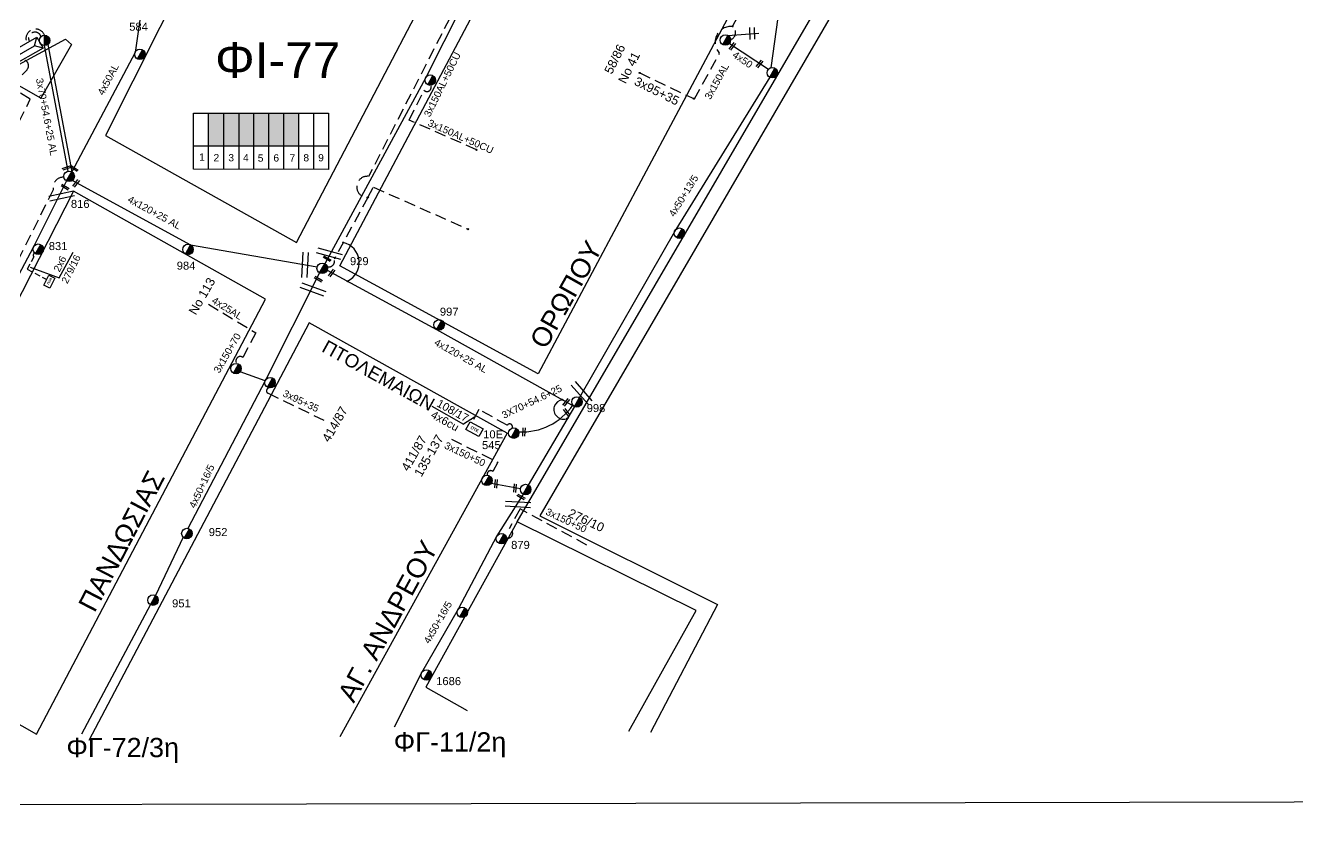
# Model space of a CAD drawing. Header units: millimetres. Extents: x 1421 to 7547, y 822 to 1863.
# Drawn here: x 7002.6 to 7288.6, y 822.2 to 1000.6 of the extents above; entities that cross this region are included whole.
import ezdxf
from ezdxf.enums import TextEntityAlignment as Align

# ---------------------------------------------------------------- set-up
doc = ezdxf.new("R2010")
doc.units = ezdxf.units.MM
doc.linetypes.add('DASHED', pattern=[19.05, 12.7, -6.35])
doc.layers.get('0').update_dxf_attribs({"lineweight": 30})
for name, color, linetype, lineweight in [('1111_PROBLEMS', 1, 'Continuous', 30), ('3x150AL', 7, 'Continuous', 30), ('4x50+13_5', 7, 'Continuous', 30), ('4x50+16_5', 7, 'Continuous', 30), ('4x50AL', 7, 'Continuous', 30), ('Pillar OTE', 7, 'Continuous', 30), ('Pillar Δημοτικού Φωτισμού', 7, 'Continuous', 30), ('TEXT_ΚΑΛΩΔΙΩΝ', 7, 'Continuous', 30), ('Άγνωστα', 7, 'Continuous', 30), ('Άγνωστο εναέριο καλώδιο', 7, 'Continuous', 30), ('Άγνωστο Υπόγειο Καλώδιο', 7, 'DASHED', 30), ('Γυμνά εναέρια ΧΤ (3Φ)   4x50CU', 7, 'Continuous', 30), ('Γυμνά εναέρια ΧΤ και ΦΟΠ (3Φ)   4x50+16AL', 7, 'Continuous', 30), ('Επιγραφές - Σχήματα', 7, 'Continuous', 30), ('Καλωδια Χ.Τ 3x95+35', 7, 'DASHED', 30), ('Καλώδια ΧΤ   3x150+50CU', 7, 'DASHED', 30), ('Καλώδια ΧΤ   3x150+70AL', 7, 'DASHED', 30), ('Καλώδια ΧΤ   3x150AL+50CU', 7, 'DASHED', 30), ('Μηχανική τομή', 7, 'Continuous', 30), ('Στύλος ΦΜ', 7, 'Continuous', 30), ('Στύλος ΦΜ @ 1', 7, 'Continuous', 30), ('Συνδέσεις', 7, 'Continuous', 30), ('Συνεστραμμένα ΧΤ   3x70+54.6+25 AL', 7, 'SYN_LINE', 30), ('Συνεστραμμένα ΧΤ  4x120+25 AL', 7, 'SYN_LINE', 30), ('Τομή', 7, 'Continuous', 30), ('Υποσταθμός εναέριος 2 στύλων', 7, 'Continuous', 30), ('Υποσταθμός πόλεως', 7, 'Continuous', 30), ('Υπόβαθρο ΔΕΗ', 7, 'Continuous', 30), ('Υπόγεια Καλώδια Δικτύου ΧΤ  4X25', 7, 'DASHED', 30), ('Υπόγεια Καλώδια Δικτύου ΧΤ  4x6', 7, 'DASHED', 30)]:
    doc.layers.add(name, color=color, linetype=linetype, lineweight=lineweight)
doc.layers.add('Υπόγεια καλώδια Παροχών ΧΤ   4x50AL', color=7, linetype='DASHED')
doc.styles.add('arial', font='arial.ttf')
doc.styles.get("Standard").update_dxf_attribs({"font": 'arial.ttf'})
doc.linetypes.add('SYN_LINE', pattern='A,0.5,-0.0001,["/\\/\\/\\/",Standard,S=0.1,R=0,X=0,Y=-0.05],-0.25', length=0.7501)
doc.dimstyles.new('ISO-25', dxfattribs={"dimtxt": 2.5, "dimasz": 2.5, "dimexe": 1.25, "dimexo": 0.625, "dimtad": 1, "dimtxsty": 'Standard', "dimcen": 2.5, "dimadec": 0, "dimazin": 0, "dimtfac": 1, "dimtmove": 0, "dimatfit": 3, "dimfxl": 1, "dimarcsym": 0})

# ---------------------------------------------------------------- blocks, each defined once
blk = doc.blocks.new('ΥΠΑΡΧΩΝ ΤΣΙΜΕΝΤΕΝΙΟΣ ΣΤΥΛΟΣ')
at = {"layer": 'Στύλος ΦΜ'}
blk.add_hatch(color=7, dxfattribs=at).paths.add_polyline_path([(-1.29, -2.28, 0.574793), (2.62, 0, 0.268822), (1.3, 2.27)])
at = {"layer": 'Στύλος ΦΜ', "color": 7}
blk.add_line((-1.29, -2.28), (1.3, 2.27), dxfattribs=at)
blk.add_circle((0, 0), 2.62, dxfattribs=at)
at = {"layer": 'Στύλος ΦΜ', "flags": 4}
for tag, p in [('ΤΥΠΟΣ', (-4.91, 3.03)), ('ΑΡΙΘΜΟΣ', (-4.68, 8.05))]:
    blk.add_attdef(tag, p, '', height=4, dxfattribs=at)
blk = doc.blocks.new('ΜΗΧΑΝΙΚΗ ΤΟΜΗ')
at = {"layer": 'Μηχανική τομή', "lineweight": -3, "ltscale": 40}
for p, q in [((-3.8, 1.2), (3.8, 1.2)), ((3.8, -0.4), (-3.8, -0.4))]:
    blk.add_line(p, q, dxfattribs=at)
blk = doc.blocks.new('ΤΟΜΗ')
at = {"layer": 'Τομή', "lineweight": -3, "ltscale": 40}
for p, q in [((-11.4, 1.1), (11.4, 1.1)), ((11.4, -3.6), (-11.4, -3.6))]:
    blk.add_line(p, q, dxfattribs=at)
blk = doc.blocks.new('ΥΠΟΣΤΑΘΜΟΣ ΕΝΑΕΡΙΟΣ ΕΠΙ 2 ΣΤΥΛΩΝ')
at = {"layer": 'Υποσταθμός εναέριος 2 στύλων', "linetype": 'Continuous', "lineweight": -3}
for points in [[(-11.97, -2.11, 0.574793), (-8.45, -0.07, 0.268822), (-9.64, 1.98)], [(9.68, -2.15, 0.574793), (13.19, -0.1, 0.268822), (12.01, 1.95)]]:
    blk.add_hatch(color=256, dxfattribs=at).paths.add_polyline_path(points)
for p, q in [((-11.97, -2.11), (-9.64, 1.98)), ((9.68, -2.15), (12.01, 1.95))]:
    blk.add_line(p, q, dxfattribs=at)
for centre in [(-10.81, -0.07), (10.84, -0.1)]:
    blk.add_circle(centre, 2.36, dxfattribs=at)
at = {"layer": 'Υποσταθμός πόλεως', "linetype": 'Continuous', "lineweight": -3, "ltscale": 40}
blk.add_lwpolyline([(-8.57, 2.82), (8.57, 2.82), (8.57, -2.82), (-8.57, -2.82)], close=True, dxfattribs=at)
for points in [[(-5.75, 0), (-8.57, 2.82)], [(-8.57, -2.82), (-5.75, 0)], [(-5.75, 0), (5.75, 0)], [(5.75, 0), (8.57, 2.82)], [(8.57, -2.82), (5.75, 0)]]:
    blk.add_lwpolyline(points, dxfattribs=at)
at = {"layer": 'Υποσταθμός εναέριος 2 στύλων', "ltscale": 40, "flags": 1}
for tag, p in [('ΜΕΤΑΣΧΗΜΑΤΙΣΜΟΣ', (14.09, 2.51)), ('ΙΣΧΥΣ', (14.07, -0.28)), ('ΑΡΙΘΜΟΣ', (14.19, -3))]:
    blk.add_attdef(tag, p, '', height=1.8, dxfattribs=at)
blk = doc.blocks.new('_ΣΥΝΔΕΣΗ')
at = {"layer": 'Συνδέσεις', "linetype": 'SYN_LINE', "ltscale": 40}
blk.add_hatch(color=256, dxfattribs=at).paths.add_polyline_path([(0.5, 0, 1), (-0.5, 0, 1)])
at = {"layer": 'Συνδέσεις'}
blk.add_circle((0, 0), 0.5, dxfattribs=at)
blk = doc.blocks.new('PILLAR ΔΗΜΟΤΙΚΟΥ ΦΩΤΙΣΜΟΥ')
at = {"layer": 'Pillar Δημοτικού Φωτισμού', "ltscale": 40}
for p, q in [((-3.64, 2), (3.07, 2)), ((-3.64, -2), (-3.64, 2)), ((3.07, 2), (3.07, -2)), ((3.07, -2), (-3.64, -2))]:
    blk.add_line(p, q, dxfattribs=at)
at = {"layer": 'Pillar Δημοτικού Φωτισμού', "insert": (-2.13, 0.69), "char_height": 1.3575, "width": 109.961, "attachment_point": 1}
blk.add_mtext('{\\fArial|b1|i0|c161|p34;ΠΔΦ}', dxfattribs=at)
blk = doc.blocks.new('PILLAR ΟΤΕ')
at = {"layer": 'Pillar OTE', "ltscale": 40}
blk.add_lwpolyline([(-3.31, 2.02), (3.39, 2.02), (3.39, -1.99), (-3.31, -1.99)], close=True, dxfattribs=at)
at = {"layer": 'Pillar OTE', "insert": (-1.81, 0.71), "char_height": 1.3575, "width": 109.961, "attachment_point": 1}
blk.add_mtext('{\\fArial|b1|i0|c161|p34;OTE}', dxfattribs=at)

msp = doc.modelspace()

# ---------------------------------------------------------------- hatches: boundary and pattern name
at = {"layer": 'Καλώδια ΧΤ   3x150+50CU', "linetype": 'DASHED', "lineweight": -3, "ltscale": 0.2}
h = msp.add_hatch(color=27, dxfattribs=at)
h.dxf.hatch_style = 1
h.paths.add_polyline_path([(7043.73, 973.54), (7047.17, 973.53), (7047.17, 980.9), (7043.73, 980.9)])
h = msp.add_hatch(color=85, dxfattribs=at)
h.dxf.hatch_style = 1
h.paths.add_polyline_path([(7047.17, 973.53), (7050.61, 973.53), (7050.61, 980.9), (7047.17, 980.9)])
h = msp.add_hatch(color=1, dxfattribs=at)
h.dxf.hatch_style = 1
h.paths.add_polyline_path([(7053.9, 980.9), (7050.61, 980.9), (7050.61, 973.53), (7053.9, 973.53)])
h = msp.add_hatch(color=2, dxfattribs=at)
h.dxf.hatch_style = 1
h.paths.add_polyline_path([(7057.29, 973.52), (7057.29, 980.9), (7053.9, 980.9), (7053.9, 973.53)])
h = msp.add_hatch(color=30, dxfattribs=at)
h.dxf.hatch_style = 1
h.paths.add_polyline_path([(7060.69, 980.9), (7057.29, 980.9), (7057.29, 973.52), (7060.69, 973.52)])
h = msp.add_hatch(color=173, dxfattribs=at)
h.dxf.hatch_style = 1
h.paths.add_polyline_path([(7064.02, 980.9), (7060.69, 980.9), (7060.69, 973.52), (7064.02, 973.52)])

# ---------------------------------------------------------------- linework, layer by layer
at = {"linetype": 'Continuous', "lineweight": -3, "ltscale": 0.2}
msp.add_lwpolyline([(5474.15, 1851.64), (7546.99, 1855.83), (7546.99, 826.44), (5474.15, 822.25)], close=True, dxfattribs=at)
at = {"layer": '3x150AL', "color": 30, "linetype": 'DASHED', "lineweight": -3, "ltscale": 0.2}
msp.add_lwpolyline([(7152.99, 984.07), (7158.66, 994.33)], dxfattribs=at)
at = {"layer": '4x50+13_5', "color": 27, "lineweight": -3, "ltscale": 0.2}
for points in [[(7173.74, 1016.52), (7170.16, 991.09)], [(7169.95, 988.94), (7148.81, 954.72), (7127.18, 916.96)]]:
    msp.add_lwpolyline(points, dxfattribs=at)
at = {"layer": '4x50+16_5', "color": 2, "lineweight": -3, "ltscale": 0.2}
msp.add_lwpolyline([(7011.82, 965.66), (7004.33, 950.68), (6995.1, 933.4), (6984.22, 911.55), (6972.87, 888.55)], dxfattribs=at)
at = {"layer": '4x50+16_5', "color": 85, "lineweight": -3, "ltscale": 0.2}
for points in [[(7068.73, 944.96), (7056.49, 920.72), (7039.09, 887.51)], [(7038.06, 885.51), (7031.84, 872.39)], [(7030.68, 870.35), (7015.15, 841.21)]]:
    msp.add_lwpolyline(points, dxfattribs=at)
at = {"layer": '4x50+16_5', "color": 62, "lineweight": -3, "ltscale": 0.2}
msp.add_lwpolyline([(7114.47, 895.21), (7108.61, 885.81), (7099.85, 869.3), (7091.67, 855), (7085.51, 842.83)], dxfattribs=at)
at = {"layer": '4x50AL', "color": 27, "lineweight": -3, "ltscale": 0.2}
msp.add_lwpolyline([(7030.92, 1020.14), (7027.22, 994.55), (7012.99, 967.7)], dxfattribs=at)
at = {"layer": '4x50AL', "color": 6, "lineweight": -3, "ltscale": 0.2}
msp.add_lwpolyline([(7113.88, 896.4), (7107.3, 897.61)], dxfattribs=at)
at = {"layer": 'Pillar OTE', "lineweight": -3, "ltscale": 40}
for points in [[(7040.4, 968.26), (7040.4, 980.9), (7070.73, 980.9), (7070.73, 968.23), (7040.4, 968.26)], [(7043.73, 968.25), (7043.73, 980.9)], [(7047.17, 968.25), (7047.17, 980.9)], [(7050.61, 968.25), (7050.61, 980.9)], [(7053.9, 968.24), (7053.9, 980.9)], [(7057.29, 968.24), (7057.29, 980.9)], [(7060.69, 968.24), (7060.69, 980.9)], [(7064.02, 968.23), (7064.02, 980.9)], [(7067.41, 968.23), (7067.41, 980.9)], [(7040.4, 973.54), (7070.73, 973.51)]]:
    msp.add_lwpolyline(points, dxfattribs=at)
at = {"layer": 'Άγνωστα', "color": 2, "linetype": 'DASHED', "lineweight": -2, "ltscale": 0.1}
msp.add_lwpolyline([(7004.66, 949.39, 0.595182), (7004.47, 948.57), (7003, 945.82), (7007.36, 943.49)], format="xyb", dxfattribs=at)
at = {"layer": 'Άγνωστο εναέριο καλώδιο', "color": 27, "lineweight": -3, "ltscale": 0.2}
msp.add_lwpolyline([(7121.34, 1044.52), (7100.8, 1005.08), (7092.52, 988.74), (7069.89, 947)], dxfattribs=at)
at = {"layer": 'Άγνωστο εναέριο καλώδιο', "color": 6, "lineweight": -3, "ltscale": 0.2}
msp.add_lwpolyline([(7126.01, 914.91), (7115.63, 897.25)], dxfattribs=at)
at = {"layer": 'Άγνωστο Υπόγειο Καλώδιο', "color": 30, "lineweight": -3, "ltscale": 0.2}
msp.add_lwpolyline([(7161.59, 1000.38), (7164.91, 1006.96), (7168.36, 1013.86), (7130.23, 1032.4)], dxfattribs=at)
at = {"layer": 'Άγνωστο Υπόγειο Καλώδιο', "color": 6, "lineweight": -3, "ltscale": 0.2}
msp.add_lwpolyline([(7079.59, 961.93), (7080.81, 964.23), (7102.14, 954.79)], dxfattribs=at)
msp.add_lwpolyline([(7079.59, 961.93), (7072, 948.07, -0.603497), (7070.43, 946.33, 54.12919)], format="xyb", dxfattribs=at)
at = {"layer": 'Άγνωστο Υπόγειο Καλώδιο', "color": 30, "lineweight": -3, "ltscale": 0.2}
for centre, radius, start, end in [((7161.24, 996.82), 3.58, 84.3612, 223.9699), ((7160.57, 999.02), 1.7, 289.5469, 53.1264)]:
    msp.add_arc(centre, radius, start, end, dxfattribs=at)
at = {"layer": 'Γυμνά εναέρια ΧΤ (3Φ)   4x50CU', "color": 27, "lineweight": -3, "ltscale": 0.2}
msp.add_lwpolyline([(7160.86, 996.56), (7169.65, 990.76)], dxfattribs=at)
at = {"layer": 'Γυμνά εναέρια ΧΤ και ΦΟΠ (3Φ)   4x50+16AL', "color": 85, "lineweight": -3, "ltscale": 0.2}
msp.add_lwpolyline([(7056.49, 920.72), (7050.83, 922.68)], dxfattribs=at)
at = {"layer": 'Καλωδια Χ.Τ 3x95+35', "color": 30, "linetype": 'DASHED', "lineweight": -3, "ltscale": 0.2}
msp.add_lwpolyline([(7140.7, 989.93), (7152.99, 984.07)], dxfattribs=at)
at = {"layer": 'Καλωδια Χ.Τ 3x95+35', "color": 85, "lineweight": -3, "ltscale": 0.2}
msp.add_lwpolyline([(7069.78, 911.74), (7057.14, 917.86, -0.792532), (7057.42, 919.1, -1.059854)], format="xyb", dxfattribs=at)
at = {"layer": 'Καλώδια ΧΤ   3x150+50CU', "color": 6, "lineweight": -3, "ltscale": 0.2}
msp.add_lwpolyline([(7098.36, 907.54), (7108.8, 902.39), (7107.66, 900.33, 0.729075), (7106.44, 899.46, -3.051866)], format="xyb", dxfattribs=at)
at = {"layer": 'Καλώδια ΧΤ   3x150+50CU', "color": 62, "lineweight": -3, "ltscale": 0.2}
msp.add_lwpolyline([(7128.78, 883.76), (7113.81, 891.88), (7111.33, 887.38, -1.054958), (7110.76, 885.38, 3.130682)], format="xyb", dxfattribs=at)
at = {"layer": 'Καλώδια ΧΤ   3x150+50CU', "color": 206, "linetype": 'DASHED', "lineweight": -3, "ltscale": 0.2}
msp.add_arc((7004.86, 997.62), 2.17, 21.7115, 205.8518, dxfattribs=at)
at = {"layer": 'Καλώδια ΧΤ   3x150+50CU', "color": 27, "linetype": 'DASHED', "lineweight": -3, "ltscale": 0.2}
msp.add_arc((7004.71, 997.68), 1.42, 17.2203, 209.204, dxfattribs=at)
at = {"layer": 'Καλώδια ΧΤ   3x150+70AL', "color": 30, "lineweight": -3, "ltscale": 0.2}
msp.add_lwpolyline([(7011.24, 966.47, 0.492913), (7008.83, 963.65), (6972.26, 890.66, -0.435524), (6969.09, 889.73), (6958.69, 870.08), (6960.71, 866.48), (6963.23, 863.26, -0.409664), (6962.9, 860.42, -1.610284)], format="xyb", dxfattribs=at)
at = {"layer": 'Καλώδια ΧΤ   3x150+70AL', "color": 85, "linetype": 'DASHED', "lineweight": -3, "ltscale": 0.2}
msp.add_lwpolyline([(7054.4, 931.45), (7054.4, 931.45), (7051.46, 925.96, 0.839952), (7050.06, 924.61, 8.648932)], format="xyb", dxfattribs=at)
at = {"layer": 'Καλώδια ΧΤ   3x150AL+50CU', "color": 6, "lineweight": -3, "ltscale": 0.2}
msp.add_lwpolyline([(7141.78, 1041.24), (7138.03, 1033.5), (7118.76, 1042.78), (7079.75, 966.66, 1.099498), (7079.59, 961.93, 32.654476)], format="xyb", dxfattribs=at)
at = {"layer": 'Καλώδια ΧΤ   3x150AL+50CU', "color": 85, "lineweight": -3, "ltscale": 0.2}
msp.add_lwpolyline([(6996.29, 968.65, 0.714564), (6997.83, 972.13), (7003.66, 984.05), (6999.18, 986.78), (7002.87, 990.58, 0.61738), (7002.05, 992.95, 0.717409)], format="xyb", dxfattribs=at)
at = {"layer": 'Καλώδια ΧΤ   3x150AL+50CU', "color": 27, "lineweight": -3, "ltscale": 0.2}
msp.add_lwpolyline([(7104.01, 972.63), (7088.87, 979.34), (7092.18, 986.05, 0.911219), (7093.67, 987.14, -1.140454)], format="xyb", dxfattribs=at)
at = {"layer": 'Συνεστραμμένα ΧΤ   3x70+54.6+25 AL', "color": 27, "lineweight": -3, "ltscale": 20}
msp.add_lwpolyline([(7012.2, 967.84), (7006.87, 996.06)], dxfattribs=at)
at = {"layer": 'Συνεστραμμένα ΧΤ   3x70+54.6+25 AL', "color": 173, "lineweight": -3, "ltscale": 20}
msp.add_lwpolyline([(7007.6, 996.32), (7012.99, 967.7)], dxfattribs=at)
at = {"layer": 'Συνεστραμμένα ΧΤ   3x70+54.6+25 AL', "color": 6, "linetype": 'SYN_LINE', "lineweight": -3, "ltscale": 15}
msp.add_arc((7114.21, 923.09), 13.9, 267.1169, 325.4836, dxfattribs=at)
at = {"layer": 'Συνεστραμμένα ΧΤ  4x120+25 AL', "color": 173, "lineweight": -3, "ltscale": 20}
msp.add_lwpolyline([(7013.14, 965.77), (7039.72, 951.26), (7068.18, 946.31)], dxfattribs=at)
at = {"layer": 'Συνεστραμμένα ΧΤ  4x120+25 AL', "color": 6, "lineweight": -3, "ltscale": 20}
msp.add_lwpolyline([(7070.41, 945.56), (7095.02, 932.25), (7126.01, 914.91)], dxfattribs=at)
at = {"layer": 'Τομή', "lineweight": -3, "ltscale": 0.2}
for points in [[(7160.55, 998.35), (7167.5, 998.89)], [(7165.41, 1000.11), (7165.48, 997.46)], [(7166.41, 1000.13), (7166.48, 997.49)]]:
    msp.add_lwpolyline(points, dxfattribs=at)
at = {"layer": 'Υπόβαθρο ΔΕΗ', "lineweight": -3, "ltscale": 0.2}
for points in [[(7478.54, 1058.44), (7392.43, 1178.74), (7334.05, 1200.11), (7289.87, 1144.9), (7263.48, 1119.09), (7192.26, 1017.45), (7118.26, 890.33), (7158.19, 870.4), (7143.11, 841.57)], [(7138.25, 841.91), (7153.38, 869.01), (7113.18, 888.94), (7190.19, 1021.19), (7252.84, 1108.71), (7263.48, 1119.09)], [(7110.08, 1040.8), (7103.43, 1044.51), (7038.91, 1012.42), (7020.6, 975.88), (7063.52, 951.83), (7110.08, 1040.8)], [(7073.26, 946.54), (7120.61, 1036.05)], [(7166.43, 1013.49), (7117.87, 922.28), (7073.26, 946.54)], [(7056.58, 939.04), (7013.4, 963.36), (6963.19, 864.98), (7005.06, 841.26)], [(7010.18, 943.82), (7013.28, 949.65)], [(7005.06, 841.26), (7056.58, 939.04)], [(7110.92, 908.89), (7066.39, 933.74), (7016.81, 839.83)], [(7093.94, 914.96), (7101.09, 910.97)], [(7110.92, 908.89), (7073.29, 840.66)], [(7113.18, 888.94), (7092.58, 851.82), (7101.91, 846.56)]]:
    msp.add_lwpolyline(points, dxfattribs=at)
msp.add_lwpolyline([(6996.75, 989.53), (7011.61, 997.51), (7012.97, 996.35), (7006.06, 984.28)], close=True, dxfattribs=at)
at = {"layer": 'Υπόβαθρο ΔΕΗ', "lineweight": -3}
for centre, radius, start, end in [((7073.03, 947.26), 4.61, 295.0156, 77.5691), ((7123.59, 914.25), 2.19, 97.2958, 292.829)]:
    msp.add_arc(centre, radius, start, end, dxfattribs=at)
at = {"layer": 'Υπόγεια Καλώδια Δικτύου ΧΤ  4X25', "color": 85, "lineweight": -3, "ltscale": 0.2}
msp.add_lwpolyline([(7043.71, 937.92), (7054.4, 931.45)], dxfattribs=at)
at = {"layer": 'Υπόγεια Καλώδια Δικτύου ΧΤ  4x6', "color": 6, "linetype": 'DASHED', "lineweight": -2, "ltscale": 0.2}
msp.add_lwpolyline([(7112.05, 910.05, 0.917889), (7110.9, 910.7), (7104.56, 914.24), (7102.93, 911.32)], format="xyb", dxfattribs=at)

# ---------------------------------------------------------------- block references
at = {"layer": 'Pillar OTE', "xscale": 0.5, "yscale": 0.5, "zscale": 0.5, "rotation": 331.3501848292333}
msp.add_blockref('PILLAR ΟΤΕ', (7103.51, 909.82), dxfattribs=at)
at = {"layer": 'Pillar Δημοτικού Φωτισμού', "xscale": 0.3750000000000001, "yscale": 0.3750000000000001, "zscale": 0.3750000000000001, "rotation": 62.96308347607248}
msp.add_blockref('PILLAR ΔΗΜΟΤΙΚΟΥ ΦΩΤΙΣΜΟΥ', (7008, 943.1), dxfattribs=at)
at = {"layer": 'Μηχανική τομή', "lineweight": -3, "xscale": 0.2499999999999188, "yscale": 0.2499999999999188, "zscale": 0.2499999999999188}
for p, rotation in [((7161.61, 995.86), 51.81012564681335), ((7167.72, 991.9), 51.81012564681335), ((7011.79, 968.64), 199.5469532212376), ((7013.6, 968.53), 145.9487143452642), ((7011.55, 964.33), 149.3162829137096), ((7014.04, 965.06), 51.81012564681335), ((7070.46, 948.25), 149.3162829137096), ((7068.49, 943.63), 149.3162829137096), ((7071.51, 944.86), 51.81012564681335), ((7124.23, 915.81), 51.81012564681335), ((7124.35, 913.65), 127.3945450681833), ((7114.75, 909.17), 86.29448400947874), ((7108.48, 897.52), 86.29448400947874), ((7112.75, 896.54), 86.29448400947874), ((7114.07, 894.66), 149.3162829137096)]:
    msp.add_blockref('ΜΗΧΑΝΙΚΗ ΤΟΜΗ', p, dxfattribs=dict(at, rotation=rotation))
at = {"layer": 'Στύλος ΦΜ @ 1', "lineweight": -3, "ltscale": 40}
ref = msp.add_blockref('ΥΠΑΡΧΩΝ ΤΣΙΜΕΝΤΕΝΙΟΣ ΣΤΥΛΟΣ', (7028.32, 994.11), dxfattribs=dict(at, xscale=0.4499999999998181, yscale=0.4499999999998181, zscale=0.4499999999998181))
ref.add_attrib('ΤΥΠΟΣ', '584', (7025.91, 999.42), dxfattribs={"layer": 'Στύλος ΦΜ', "height": 1.8, "flags": 4})
at = {"layer": 'Στύλος ΦΜ @ 1', "lineweight": -3, "ltscale": 40, "xscale": 0.4499999999998181, "yscale": 0.4499999999998181, "zscale": 0.4499999999998181}
for p in [(7159.96, 997.32), (7170.53, 989.97), (7093.61, 988.31), (7149.63, 953.88), (7049.93, 923.44), (7057.58, 920.27), (7106.34, 898.29), (7115.05, 896.23), (7100.8, 868.61)]:
    msp.add_blockref('ΥΠΑΡΧΩΝ ΤΣΙΜΕΝΤΕΝΙΟΣ ΣΤΥΛΟΣ', p, dxfattribs=at)
at = {"layer": 'Στύλος ΦΜ @ 1', "lineweight": -3, "ltscale": 40}
ref = msp.add_blockref('ΥΠΑΡΧΩΝ ΤΣΙΜΕΝΤΕΝΙΟΣ ΣΤΥΛΟΣ', (7012.4, 966.68), dxfattribs=dict(at, xscale=0.4499999999998181, yscale=0.4499999999998181, zscale=0.4499999999998181))
ref.add_attrib('ΤΥΠΟΣ', '816', (7012.8, 959.57), dxfattribs={"layer": 'Στύλος ΦΜ', "height": 1.8, "flags": 4})
ref = msp.add_blockref('ΥΠΑΡΧΩΝ ΤΣΙΜΕΝΤΕΝΙΟΣ ΣΤΥΛΟΣ', (7005.44, 950.28), dxfattribs=dict(at, xscale=0.4499999999998181, yscale=0.4499999999998181, zscale=0.4499999999998181))
ref.add_attrib('ΤΥΠΟΣ', '831', (7007.82, 950.09), dxfattribs={"layer": 'Στύλος ΦΜ', "height": 1.8, "flags": 4})
ref = msp.add_blockref('ΥΠΑΡΧΩΝ ΤΣΙΜΕΝΤΕΝΙΟΣ ΣΤΥΛΟΣ', (7039.13, 950.23), dxfattribs=dict(at, xscale=0.4499999999998181, yscale=0.4499999999998181, zscale=0.4499999999998181))
ref.add_attrib('ΤΥΠΟΣ', '984', (7036.6, 945.69), dxfattribs={"layer": 'Στύλος ΦΜ', "height": 1.8, "flags": 4})
ref = msp.add_blockref('ΥΠΑΡΧΩΝ ΤΣΙΜΕΝΤΕΝΙΟΣ ΣΤΥΛΟΣ', (7069.31, 945.98), dxfattribs=dict(at, xscale=0.4499999999998181, yscale=0.4499999999998181, zscale=0.4499999999998181))
ref.add_attrib('ΤΥΠΟΣ', '929', (7075.55, 946.7), dxfattribs={"layer": 'Στύλος ΦΜ', "height": 1.8, "flags": 4})
ref = msp.add_blockref('ΥΠΑΡΧΩΝ ΤΣΙΜΕΝΤΕΝΙΟΣ ΣΤΥΛΟΣ', (7095.6, 933.27), dxfattribs=dict(at, xscale=0.4499999999998181, yscale=0.4499999999998181, zscale=0.4499999999998181))
ref.add_attrib('ΤΥΠΟΣ', '997', (7095.77, 935.33), dxfattribs={"layer": 'Στύλος ΦΜ', "height": 1.8, "flags": 4})
ref = msp.add_blockref('ΥΠΑΡΧΩΝ ΤΣΙΜΕΝΤΕΝΙΟΣ ΣΤΥΛΟΣ', (7126.59, 915.94), dxfattribs=dict(at, xscale=0.4499999999998181, yscale=0.4499999999998181, zscale=0.4499999999998181))
ref.add_attrib('ΤΥΠΟΣ', '998', (7128.78, 913.66), dxfattribs={"layer": 'Στύλος ΦΜ', "height": 1.8, "flags": 4})
ref = msp.add_blockref('ΥΠΑΡΧΩΝ ΤΣΙΜΕΝΤΕΝΙΟΣ ΣΤΥΛΟΣ', (7112.37, 908.92), dxfattribs=dict(at, xscale=0.4499999999998181, yscale=0.4499999999998181, zscale=0.4499999999998181))
ref.add_attrib('ΤΥΠΟΣ', '10Ε', (7105.5, 907.75), dxfattribs={"layer": 'Στύλος ΦΜ', "height": 1.8, "flags": 4})
ref.add_attrib('ΑΡΙΘΜΟΣ', '545', (7105.24, 905.33), dxfattribs={"layer": 'Στύλος ΦΜ', "height": 1.8, "flags": 4})
ref = msp.add_blockref('ΥΠΑΡΧΩΝ ΤΣΙΜΕΝΤΕΝΙΟΣ ΣΤΥΛΟΣ', (7038.88, 886.35), dxfattribs=dict(at, xscale=0.4499999999998181, yscale=0.4499999999998181, zscale=0.4499999999998181))
ref.add_attrib('ΤΥΠΟΣ', '952', (7043.8, 885.77), dxfattribs={"layer": 'Στύλος ΦΜ', "height": 1.8, "flags": 4})
ref = msp.add_blockref('ΥΠΑΡΧΩΝ ΤΣΙΜΕΝΤΕΝΙΟΣ ΣΤΥΛΟΣ', (7109.6, 885.17), dxfattribs=dict(at, xscale=0.4499999999998181, yscale=0.4499999999998181, zscale=0.4499999999998181))
ref.add_attrib('ΤΥΠΟΣ', '879', (7111.79, 882.89), dxfattribs={"layer": 'Στύλος ΦΜ', "height": 1.8, "flags": 4})
ref = msp.add_blockref('ΥΠΑΡΧΩΝ ΤΣΙΜΕΝΤΕΝΙΟΣ ΣΤΥΛΟΣ', (7031.26, 871.37), dxfattribs=dict(at, xscale=0.4499999999998181, yscale=0.4499999999998181, zscale=0.4499999999998181))
ref.add_attrib('ΤΥΠΟΣ', '951', (7035.56, 869.74), dxfattribs={"layer": 'Στύλος ΦΜ', "height": 1.8, "flags": 4})
ref = msp.add_blockref('ΥΠΑΡΧΩΝ ΤΣΙΜΕΝΤΕΝΙΟΣ ΣΤΥΛΟΣ', (7092.75, 854.53), dxfattribs=dict(at, xscale=0.4499999999998181, yscale=0.4499999999998181, zscale=0.4499999999998181))
ref.add_attrib('ΤΥΠΟΣ', '1686', (7094.94, 852.25), dxfattribs={"layer": 'Στύλος ΦΜ', "height": 1.8, "flags": 4})
at = {"layer": 'Συνδέσεις', "lineweight": -3, "xscale": 0.25, "yscale": 0.25, "zscale": 0.25}
for p in [(7161.59, 1000.39), (7140.7, 989.93), (7152.89, 984.15), (7104.01, 972.63), (7079.59, 961.94), (7102.14, 954.8), (7074.02, 951.77), (7074.98, 943.08), (7123.31, 916.43), (7124.44, 912.23)]:
    msp.add_blockref('_ΣΥΝΔΕΣΗ', p, dxfattribs=at)
at = {"layer": 'Τομή', "lineweight": -3}
for p, xscale, yscale, zscale, rotation in [((7010.66, 962.56), 0.2499999999998872, 0.2499999999998872, 0.2499999999998872, 12.15695831288451), ((7070.98, 949.6), 0.2499999999998872, 0.2499999999998872, 0.2499999999998872, 344.6386414384042), ((7065.13, 946.78), 0.2499999999998872, 0.2499999999998872, 0.2499999999998872, 87.04334573669095), ((7067.33, 941.52), 0.2499999999998872, 0.2499999999998872, 0.2499999999998872, 339.9038935373343), ((7127.88, 918.18), 0.2499999999998871, 0.2499999999998871, 0.2499999999998871, 311.3870025736899), ((7113.35, 893.21), 0.2499999999998871, 0.2499999999998871, 0.2499999999998871, 356.5888233159536)]:
    msp.add_blockref('ΤΟΜΗ', p, dxfattribs=dict(at, xscale=xscale, yscale=yscale, zscale=zscale, rotation=rotation))
at = {"layer": 'Υποσταθμός εναέριος 2 στύλων', "lineweight": -3, "xscale": 0.4999999999999998, "yscale": 0.4999999999999998, "zscale": 0.4999999999999998, "rotation": 29.53620871649808}
msp.add_blockref('ΥΠΟΣΤΑΘΜΟΣ ΕΝΑΕΡΙΟΣ ΕΠΙ 2 ΣΤΥΛΩΝ', (7002.14, 994.61), dxfattribs=at)

# ---------------------------------------------------------------- texts
at = {"lineweight": -3, "ltscale": 30, "char_height": 1.63, "width": 11.2573, "attachment_point": 1}
for s, insert in [('1', (7041.64, 971.82)), ('2', (7044.88, 971.68)), ('3', (7048.21, 971.68)), ('4', (7051.52, 971.68)), ('5', (7054.82, 971.6)), ('6', (7058.34, 971.63)), ('7', (7061.97, 971.63)), ('8', (7065.08, 971.66)), ('9', (7068.41, 971.68))]:
    msp.add_mtext(s, dxfattribs=dict(at, insert=insert))
at = {"lineweight": -3, "ltscale": 40, "width": 51.144, "attachment_point": 1, "style": 'arial'}
for s, insert, char_height, rotation in [('{\\H1.083x;ΟΡΩΠΟΥ}', (7115.78, 929.66), 4, 60.6588), ('ΠΤΟΛΕΜΑΙΩΝ', (7070.43, 930.01), 3, 330.9479), ('{\\H1.083x;ΠΑΝΔΩΣΙΑΣ}', (7014.28, 870.35), 4, 62.5505), ('{\\H1.083x;ΑΓ. ΑΝΔΡΕΟΥ}', (7072.6, 850.11), 4, 61.4671)]:
    msp.add_mtext(s, dxfattribs=dict(at, insert=insert, char_height=char_height, rotation=rotation))
at = {"lineweight": -3, "ltscale": 40, "char_height": 4, "width": 51.2353, "attachment_point": 1, "style": 'arial'}
for s, insert in [('{\\H1.083x;ΦΓ-11/2η}', (7085.38, 841.65)), ('{\\H1.083x;ΦΓ-72/3η}', (7011.78, 840.39))]:
    msp.add_mtext(s, dxfattribs=dict(at, insert=insert))
at = {"layer": '1111_PROBLEMS', "color": 7, "lineweight": -3, "char_height": 2, "attachment_point": 1, "rotation": 63.5911}
for s, insert in [('58/86', (7132.64, 990.37)), ('Νο 41', (7135.75, 988.21))]:
    msp.add_mtext_dynamic_manual_height_columns(s, width=17.2548, gutter_width=12.5, heights=[0], dxfattribs=dict(at, insert=insert))
at = {"layer": 'TEXT_ΚΑΛΩΔΙΩΝ', "lineweight": -3, "ltscale": 0.2}
for s, rotation, p in [('3x150AL+50CU', 63.7827, (7096.31, 987.33)), ('4x50', 325.8544, (7163.85, 992.92)), ('4x50AL', 62.0664, (7021.17, 988.47)), ('3x150AL', 61.0568, (7158.03, 988.03)), ('3x70+54.6+25 AL', 280.6945, (7007.35, 980.07)), ('3x150AL+50CU', 336.0927, (7100.47, 975.63)), ('4x50+13/5', 58.3001, (7150.56, 962.31)), ('4x120+25 AL', 331.3651, (7031.59, 958.54)), ('2x6', 63.386, (7010.33, 946.99)), ('279/16', 63.386, (7012.82, 945.8)), ('4x25AL', 328.139, (7047.95, 937.01)), ('3x150+70', 59.8437, (7047.97, 926.94)), ('4x120+25 AL', 330.7787, (7100.51, 926.31)), ('3x95+35', 334.5465, (7064.53, 916.16)), ('3Χ70+54.6+25', 25.5137, (7116.45, 916.01)), ('3x150+50', 334.5465, (7101.41, 904.19)), ('4x50+16/5', 65.0166, (7042.21, 896.99)), ('3x150+50', 334.5465, (7124.18, 889.3)), ('4x50+16/5', 60.2111, (7095.3, 866.37))]:
    msp.add_text(s, height=1.6, rotation=rotation, dxfattribs=at).set_placement(p, align=Align.MIDDLE_CENTER)
at = {"layer": 'Υπόβαθρο ΔΕΗ', "lineweight": -3, "insert": (7045.21, 996.82), "char_height": 8, "attachment_point": 1}
msp.add_mtext_dynamic_manual_height_columns('ΦΙ-77', width=30.8332, gutter_width=12.5, heights=[0], dxfattribs=at)
at = {"layer": 'Υπόβαθρο ΔΕΗ', "lineweight": -3, "char_height": 2, "attachment_point": 1}
for s, insert, rotation in [('3x95+35', (7140.17, 989.15), 333.5856), ('Νο 113', (7039.16, 936.32), 60.2307), ('414/87', (7069.15, 907.72), 60.2307), ('411/87', (7086.95, 901.18), 60.2307), ('135-137', (7089.87, 899.91), 60.2307), ('276/10', (7125.24, 892.05), 335)]:
    msp.add_mtext_dynamic_manual_height_columns(s, width=17.2548, gutter_width=12.5, heights=[0], dxfattribs=dict(at, insert=insert, rotation=rotation))
at = {"layer": 'Υπόγεια καλώδια Παροχών ΧΤ   4x50AL', "color": 7, "ltscale": 0.2, "char_height": 1.8, "attachment_point": 1, "rotation": 331}
for s, insert in [('108/17', (7095.74, 916.63)), ('4x6cu', (7094.43, 914.08))]:
    msp.add_mtext_dynamic_manual_height_columns(s, width=1.8, gutter_width=12.5, heights=[0.118], dxfattribs=dict(at, insert=insert))

# ---------------------------------------------------------------- leaders
at = {"layer": 'Επιγραφές - Σχήματα', "ltscale": 40}
msp.add_leader([(7003.65, 946.25), (7010.13, 943.84)], dimstyle='ISO-25', override={"dimasz": 1, "dimtad": 0}, dxfattribs=at)
at = {"layer": 'Υπόβαθρο ΔΕΗ', "lineweight": -3, "ltscale": 0.2}
msp.add_leader([(7103.59, 912.51), (7101.09, 910.97)], dimstyle='ISO-25', override={"dimasz": 1, "dimtad": 0}, dxfattribs=at)

doc.saveas('drawing.dxf')
